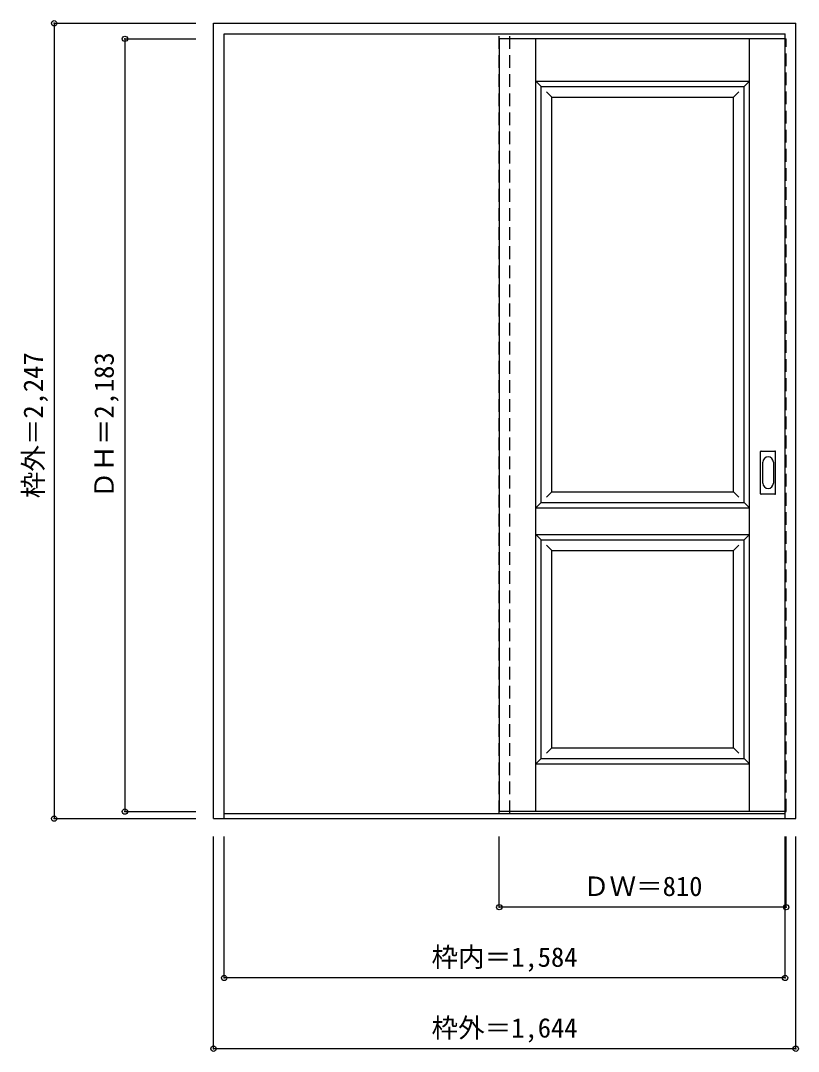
# Model space of a CAD drawing. Units: millimetres, scale not verified. Extents: x -1529 to 667, y -1439 to 1473.
import ezdxf
from ezdxf.enums import TextEntityAlignment as Align

# ---------------------------------------------------------------- set-up
doc = ezdxf.new("R2010")
doc.units = ezdxf.units.MM
doc.header["$LTSCALE"] = 30
doc.header["$PDMODE"] = 32
doc.header["$PDSIZE"] = 15
doc.linetypes.add('DASHED1', pattern=[1.8, 1.2, -0.6])
doc.layers.add('0-0', color=7, linetype='Continuous')
doc.layers.add('0-1_寸法', color=7, linetype='Continuous')
doc.styles.add('ＭＳ ゴシック', font='')
doc.styles.get('ＭＳ ゴシック').set_extended_font_data('MS Gothic')

msp = doc.modelspace()

# ---------------------------------------------------------------- linework, layer by layer
at = {"layer": '0-0', "color": 3}
for p, q in [((-984.09, -781.57), (-984.09, 1465.43)), ((-984.09, 1465.43), (659.91, 1465.43)), ((659.91, -781.57), (659.91, 1465.43)), ((-954.09, -781.57), (-954.09, 1435.43)), ((-954.09, 1435.43), (629.91, 1435.43)), ((629.91, -781.57), (629.91, 1435.43)), ((-177.09, 1421.43), (-177.09, -761.57)), ((629.91, 1421.43), (-177.09, 1421.43)), ((-58.59, 111.43), (-58.59, 1286.43)), ((-58.59, 1286.43), (514.41, 1286.43)), ((514.41, 111.43), (514.41, 1286.43)), ((560.91, 136.43), (560.91, 255.43)), ((562.41, 256.93), (601.41, 256.93)), ((602.91, 136.43), (602.91, 255.43)), ((601.41, 134.93), (562.41, 134.93)), ((-58.59, 111.43), (514.41, 111.43)), ((-58.59, -611.57), (-58.59, 6.43)), ((-58.59, 6.43), (514.41, 6.43)), ((514.41, -611.57), (514.41, 6.43)), ((-58.59, -611.57), (514.41, -611.57)), ((-984.09, -781.57), (659.91, -781.57)), ((-954.09, -766.57), (629.91, -766.57)), ((629.91, -761.57), (-177.09, -761.57))]:
    msp.add_line(p, q, dxfattribs=at)
at = {"layer": '0-0', "color": 4, "linetype": 'DASHED1'}
for p, q in [((-177.09, -766.57), (-177.09, 1435.43)), ((-147.09, -766.57), (-147.09, 1435.43)), ((-177.09, 1421.43), (-177.09, 1417.43)), ((629.91, 1421.43), (632.91, 1421.43)), ((632.91, -761.57), (632.91, 1421.43)), ((629.91, -761.57), (632.91, -761.57))]:
    msp.add_line(p, q, dxfattribs=at)
at = {"layer": '0-0'}
for p, q in [((-73.59, -761.57), (-73.59, 1421.43)), ((529.41, -761.57), (529.41, 1421.43)), ((-73.59, 1301.43), (529.41, 1301.43)), ((-73.59, 1301.43), (-58.59, 1286.43)), ((529.41, 1301.43), (514.41, 1286.43)), ((-43.59, 1271.43), (-28.59, 1256.43)), ((-28.59, 141.43), (-28.59, 1256.43)), ((-28.59, 1256.43), (484.41, 1256.43)), ((499.41, 1271.43), (484.41, 1256.43)), ((484.41, 141.43), (484.41, 1256.43)), ((566.91, 166.33), (566.91, 225.53)), ((596.91, 225.53), (596.91, 166.33)), ((-28.59, 141.43), (-43.59, 126.43)), ((-58.59, 111.43), (-73.59, 96.43)), ((-73.59, 96.43), (529.41, 96.43)), ((514.41, 111.43), (529.41, 96.43)), ((-73.59, 21.43), (529.41, 21.43)), ((-73.59, 21.43), (-58.59, 6.43)), ((529.41, 21.43), (514.41, 6.43)), ((-43.59, -8.57), (-28.59, -23.57)), ((-28.59, -23.57), (484.41, -23.57)), ((-28.59, -581.57), (-28.59, -23.57)), ((499.41, -8.57), (484.41, -23.57)), ((484.41, -581.57), (484.41, -23.57)), ((-28.59, -581.57), (-43.59, -596.57)), ((-58.59, -611.57), (-73.59, -626.57)), ((-73.59, -626.57), (529.41, -626.57)), ((514.41, -611.57), (529.41, -626.57))]:
    msp.add_line(p, q, dxfattribs=at)
for points in [[(-28.59, 141.43), (484.41, 141.43), (499.41, 126.43)], [(-28.59, -581.57), (484.41, -581.57), (499.41, -596.57)]]:
    msp.add_lwpolyline(points, dxfattribs=at)
at = {"layer": '0-0', "color": 3}
for centre, start, end in [((562.41, 255.43), 90, 180), ((601.41, 255.43), 0, 90), ((562.41, 136.43), 180, 270), ((601.41, 136.43), 270, 0)]:
    msp.add_arc(centre, 1.5, start, end, dxfattribs=at)
at = {"layer": '0-0'}
for centre, start, end in [((581.91, 225.53), 0, 180), ((581.91, 166.33), 180, 0)]:
    msp.add_arc(centre, 15, start, end, dxfattribs=at)
at = {"layer": '0-1_寸法', "color": 4}
for p, q in [((-1434.09, 1465.43), (-1434.09, -781.57)), ((-1434.09, 1465.43), (-1034.09, 1465.43)), ((-1234.09, 1421.43), (-1234.09, -761.57)), ((-1234.09, 1421.43), (-1034.09, 1421.43)), ((-1434.09, -781.57), (-1034.09, -781.57)), ((-1234.09, -761.57), (-1034.09, -761.57)), ((-177.09, -1031.57), (-177.09, -831.57)), ((629.91, -1231.57), (629.91, -831.57)), ((632.91, -1031.57), (632.91, -831.57)), ((659.91, -1431.57), (659.91, -831.57)), ((632.91, -1031.57), (-177.09, -1031.57))]:
    msp.add_line(p, q, dxfattribs=at)
for points in [[(659.91, -1431.57), (-984.09, -1431.57), (-984.09, -831.57)], [(629.91, -1231.57), (-954.09, -1231.57), (-954.09, -831.57)]]:
    msp.add_lwpolyline(points, dxfattribs=at)
at = {"layer": '0-1_寸法'}
for p in [(-1434.09, 1465.43), (-1234.09, 1421.43), (-1234.09, -761.57), (-1434.09, -781.57), (-177.09, -1031.57), (632.91, -1031.57), (-954.09, -1231.57), (629.91, -1231.57), (-984.09, -1431.57), (659.91, -1431.57)]:
    msp.add_point(p, dxfattribs=at)

# ---------------------------------------------------------------- texts
at = {"layer": '0-1_寸法', "style": 'ＭＳ ゴシック'}
for s, p in [('枠外＝2,247', (-1449.09, 123.68)), ('ＤＨ＝2,183', (-1249.09, 123.68))]:
    msp.add_text(s, height=54.99, rotation=90, dxfattribs=at).set_placement(p, align=Align.BOTTOM_LEFT)
for s, p in [('ＤＷ＝810', (59.16, -1016.57)), ('枠内＝1,584', (-368.34, -1216.57)), ('枠外＝1,644', (-368.34, -1416.57))]:
    msp.add_text(s, height=54.99, dxfattribs=at).set_placement(p, align=Align.BOTTOM_LEFT)

doc.saveas('drawing.dxf')
